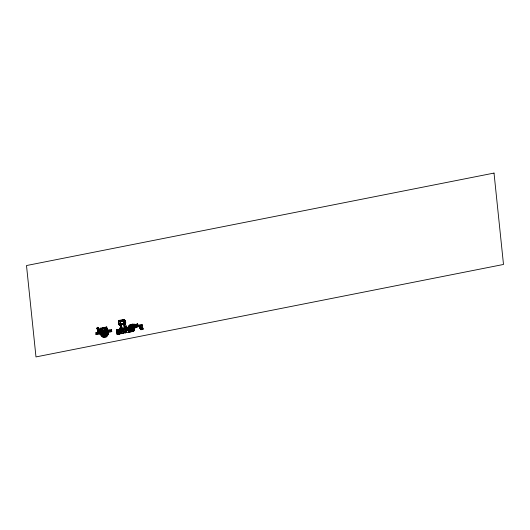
<?xml version="1.0" encoding="UTF-8"?>
<svg xmlns="http://www.w3.org/2000/svg" width="530" height="530" viewBox="0 0 530 530"><rect width="100%" height="100%" fill="white"/><g stroke="black" fill="none" stroke-linecap="round" stroke-linejoin="round"><path stroke-width="0.79" d="M100.919 333.88L96.109 334.635L95.99 334.066L100.687 333.138L100.892 333.92L100.475 332.582L99.196 331.959L98.03 332.25L98.189 332.794M103.045 335.311L102.343 335.41A3.491 1.126 -11.8 0 1 101.753 335.291M100.448 332.376L101.468 331.72L101.502 332.476M120.045 321.617L123.801 320.948L124.802 328.461M120.038 321.544L120.701 324.559L124.066 323.962L124.192 323.419M105.331 333.019L105.218 332.953M141.278 329.223L141.543 329.706L141.941 329.223L141.676 329.653M104.688 332.913L104.662 333.218M138.019 325.764L136.482 326.069L135.793 327.268L136.753 327.169A2.471 2.339 -5.9 0 0 138.105 326.149L137.522 323.81L136.82 324.135L136.594 325.857L138.019 325.764L136.82 324.135M104.807 333.218L104.682 333.37M119.667 330.223L120.018 329.627L118.879 329.905M135.852 325.619L135.435 324.804M100.508 332.913L101.541 332.37L104.152 332.893L107.06 331.276L107.789 332.542M105.523 332.886L105.795 332.973M121.502 329.547L120.8 325.738M136.76 325.493L137.349 323.909L137.919 326.129L134.594 327.653M137.005 324.141L136.833 326.977M138.184 325.97L137.522 323.81M119.74 330.216L119.866 329.62M121.357 324.4L123.96 323.638L123.543 324.141L124.153 323.565L123.848 321.783M133.076 328.07L133.845 328.13L133.076 328.07L133.673 331.104L134.037 328.03L132.632 328.308L132.798 329.474L129.194 330.183L131.228 329.633M133.785 329.826L134.13 328.454L134.183 328.984M102.959 328.077L103.131 327.984M103.582 328.043L102.741 328.395M103.582 328.176L102.707 328.037M104.529 331.144C104.41 329.998 103.873 331.581 104.112 331.065M119.243 330.024C119.078 331.21 119.82 328.6 118.939 329.839M118.925 329.74L119.363 330.428L119.601 329.534M121.628 328.686L121.244 326.48M129.684 327.109L129.181 325.692A2.524 0.815 -11.8 0 0 130.824 326.149A2.524 0.815 -11.8 0 0 133.507 325.44L133.567 325.519M134.309 324.698A2.67 0.861 -11.8 0 0 133.911 324.334L132.924 324.208A2.67 0.861 -11.8 0 0 129.148 325.493L129.28 325.486A2.524 0.815 -11.8 0 1 131.612 324.4A2.524 0.815 -11.8 0 1 134.064 324.532M129.293 326.752L129.28 325.486M132.745 331.011L131.553 331.323M140.503 327.043C136.17 328.567 144.352 327.851 142.119 326.566L142.325 328.004L139.41 328.037M138.078 325.102L138.138 326.082M137.614 324.718L136.594 325.857L136.873 324.678M105.596 332.913L105.569 333.204M135.037 325.4L135.163 326.043L135.634 325.586L135.037 325.4L135.64 325.645M101.468 333.105L100.594 333.337L102.456 333.701L103.178 337.232C110.889 337.994 103.045 333.416 107.616 331.753M132.295 328.275L133.315 327.712M141.603 329.64L141.735 329.388M133.673 331.104L134.739 328.56L133.911 328.54L134.037 328.03M131.652 331.561L130.764 331.86L130.97 331.435L133.679 331.19L134.739 328.56L133.295 329.315M105.351 335.252L105.258 334.834C108.246 334.417 102.124 334.39 103.151 335.834M125.524 323.426A3.677 3.478 -5.9 0 0 123.974 319.471L119.071 320.425L118.713 321.77A3.491 3.299 -5.9 0 0 120.184 325.526L121.105 325.897L120.873 324.711L122.92 324.088M134.117 328.772C129.876 335.477 136.985 326.904 132.705 329.05M123.497 329.05L122.35 329.594L122.748 331.482L123.702 331.29L123.205 328.554L122.708 328.646L122.814 329.501M123.662 329.13L123.987 329.064M103.31 333.608L103.456 333.39M134.289 328.68L136.17 325.533L136.031 324.857L134.845 324.201L132.745 324.771L133.593 328.361M118.72 322.26A3.306 3.127 -5.9 0 1 118.886 321.458L118.945 321.339M124.159 323.254L124.199 323.168A2.299 2.173 -5.9 0 0 124.318 322.611M134.309 328.865L136.17 325.533M136.482 326.069L135.461 327.54M124.225 323.737L123.563 321.048L119.926 321.63L121.622 328.62M135.435 325.758L135.084 325.672L135.422 325.612M105.43 332.939L105.556 332.84M124.629 328.858L124.808 328.792M129.413 329.872L129.207 330.296L131.798 329.64M129.85 331.919L128.962 332.217L129.168 331.787L130.764 331.86M128.962 332.217L129.168 331.787M135.362 327.414L136.382 326.222L135.68 327.335M102.899 334.768L106.391 334.198L105.079 334.463M119.071 320.425L118.912 320.61A3.677 3.478 -5.9 0 0 120.058 325.394M125.12 324.254A3.677 3.478 -5.9 0 1 124.51 324.956L124.543 325.301A3.677 3.478 -5.9 0 0 124.007 319.809L118.945 320.948A3.677 3.478 -5.9 0 0 120.091 325.738L120.913 326.082L120.88 325.745M103.178 337.232L106.775 336.451L106.06 332.986L103.933 333.33M136.561 325.692L137.403 324.757M119.276 320.749L119.647 320.339M119.005 329.74L119.316 330.389M104.456 330.422L103.078 330.481M120.9 332.005L119.515 332.065M124.285 323.737L120.423 324.426M124.272 328.971L124.364 329.09M105.212 331.508L105.026 330.256L102.204 330.925L101.7 328.481L104.503 327.924L104.701 329.879L101.389 330.634M121.635 333.098L121.642 333.589L117.15 334.516L116.68 332.038L117.667 332.025L117.534 330.78L118.303 330.627M126.392 327.109L126.842 328.739M101.786 332.449L102.641 331.74L105.212 331.237L105.311 331.873L102.741 332.376L102.641 331.74M135.077 327.176L136.084 326.387L135.296 326.54M106.775 336.451L106.066 333.112L107.623 331.946L106.066 333.112L102.469 333.827L100.607 333.463M125.855 328.6L125.762 329.262L123.324 329.388M141.331 325.698L140.642 325.943M101.316 329.865L102.409 329.11L102.449 329.521L102.323 328.911L101.78 328.964M130.559 329.607L130.638 329.574A6.585 2.12 -11.8 0 1 131.195 329.534C134.368 329.262 129.631 328.839 132.719 328.732L132.632 328.308M124.192 325.036L124.391 324.897A3.491 3.299 -5.9 0 0 124.974 324.227M101.528 332.244L104.138 332.767L106.331 331.296L106.424 331.727L106.278 330.766L106.994 330.627L107.504 331.488L107.716 331.058L107.504 331.488M102.754 328.05C101.714 328.242 104.019 329.355 102.608 328.388M103.41 327.951L102.899 328.381M119.893 329.865L120.396 329.501L119.455 329.527M129.082 325.731L129.91 326.188L131.784 326.069C133.885 329.746 130.612 324.367 127.75 327.414A2.299 0.742 -11.8 0 0 127.823 328.156L128.167 328.196A2.484 0.802 -11.8 0 1 131.612 327.52M127.763 328.269L130.42 327.421L132.248 327.586M127.823 328.156C129.472 329.375 132.182 326.01 132.341 327.765M103.138 335.795L102.747 333.986L103.052 335.132L106.172 334.516L105.901 333.363L103.542 333.92A1.623 1.537 -5.9 0 0 102.992 334.98L103.211 337.113L102.469 333.827L100.594 333.337M106.079 334.476A1.623 1.537 -5.9 0 0 105.145 333.708L103.555 334.026A1.623 1.537 -5.9 0 0 103.005 335.086L105.258 334.834M101.548 335A3.677 1.186 -11.8 0 0 102.389 336.285L102.959 336.08M125.053 330.654L125.06 330.243L126.478 330.031M124.736 331.608L125.133 331.548M125.153 331.522L125.782 330.978M126.001 331.356L126.16 332.231M124.802 332.025C125.511 331.25 126.001 333.297 125.186 332.688L124.901 331.561M100.309 331.866L100.62 331.687L100.389 332.29L100.826 332.045L100.72 331.535L100.283 331.78L98.885 330.906L99.355 333.092A2.471 2.339 -5.9 0 0 100.415 334.357L100.932 334.397M100.64 332.025L100.534 333.575L101.435 333.403C102.913 335.417 99.044 334.317 101.634 334.139L101.435 333.403M107.265 330.243L107.63 330.733L107.524 330.097M133.785 325.195L133.712 324.85L134.878 324.559L136.064 325.208L136.21 325.89L134.852 326.162L133.964 325.075L133.063 325.254M128.803 327.951C127.949 328.772 130.824 327.195 128.836 328.123M129.254 330.283L128.578 330.634M135.382 327.5L136.806 325.957L138.078 325.87M134.143 328.613L133.991 328.931L133.885 328.315M125.186 332.688L124.716 331.628M104.986 335.218L104.092 335.41M141.987 329.355L140.914 329.488L141.298 329.143M126.995 330.183L126.372 327.169L125.471 327.341L126.736 328.925L125.478 327.401L125.325 326.387L124.875 326.473L125.285 325.97L125.762 326.149M126.299 330.137L125.385 328.905L125.789 328.395M106.477 335.457L106.881 335.271M106.497 335.543L107.146 335.238A3.306 1.067 -11.8 0 0 107.882 334.046M128.856 329.117L131.559 328.461M132.719 330.959L131.672 331.124L132.116 331.078M131.698 328.507L130.585 329.017A6.585 2.12 -11.8 0 1 131.712 328.825M121.542 333.138L119.416 333.728L119.541 334.172M106.278 334.198L108.14 333.529L107.789 332.515M103.383 336.875L102.999 334.794L103.383 336.875L106.503 336.258L106.629 335.344A3.491 1.126 -11.8 0 0 107.981 333.774A3.491 1.126 -11.8 0 0 107.855 333.158M126.213 328.481L126.763 328.375L119.74 329.766L119.422 328.249L120.522 328.143L120.866 329.693M119.767 329.832L119.184 329.978L119.469 330.442M131.784 326.069L133.076 325.698L133.48 327.553L134.017 325.612L133.116 325.791L132.99 324.93L133.712 324.791L133.805 325.473L133.037 325.407M124.086 328.892L123.457 329.17L123.854 329.024M105.974 335.377L104.861 335.695A2.299 0.742 -11.8 0 1 104.271 335.788M131.996 327.096L133.295 326.719M106.868 330.925L106.841 330.587M125.411 331.502L125.451 330.309L125.921 332.244M125.53 332.774L124.994 332.873M141.775 327.156L142.226 327.076M103.005 332.138L104.403 331.753M124.093 324.075C124.411 322.916 119.647 323.817 120.847 324.599M100.76 331.86L100.885 332.502M103.065 328.328L103.979 327.971L103.019 327.944M102.429 330.886L102.767 330.694L102.157 330.481M104.092 330.992L104.701 331.045M118.872 332.462C119.859 332.118 117.249 331.985 118.322 330.528L118.329 330.912C118.581 329.793 116.123 331.104 117.567 330.806M104.523 333.33L104.364 333.277M140.629 328.494L142.828 328.03L142.954 328.54L140.755 329.004L140.629 328.494L140.9 329.706L143.1 329.236L142.828 328.03M102.86 333.695A5.678 5.373 -5.9 0 0 102.807 333.357L102.86 333.734A5.678 5.373 -5.9 0 0 102.813 333.397L102.866 333.271M103.37 333.171L103.125 333.377M123.702 331.29L123.245 329.143L123.775 329.103M122.264 329.296L122.682 329.448M123.603 329.243L123.245 329.143M122.284 329.402L122.589 329.276M119.502 329.938L119.952 329.845L119.727 329.561M119.098 320.981L124.04 320.007L124.603 320.445A3.491 3.299 -5.9 0 1 124.411 325.115L123.974 324.095M120.986 321.167L122.556 320.855M97.931 332.105C98.527 337.292 95.639 321.471 98.567 329.627L98.421 328.898M97.924 327.805L98.196 328.242M97.043 328.11L98.176 327.938L98.275 328.342M97.083 328.275L98.156 327.944L98.196 328.322M97.089 328.421L98.169 328.202L98.295 328.898M97.334 328.686L98.236 328.507M97.162 328.872L98.242 328.66L98.487 329.945M100.514 331.045L100.011 328.302L106.762 326.97L108.14 333.529M97.189 328.991L97.288 328.156M97.262 329.441L98.341 329.229M100.084 328.984L101.7 328.481M104.516 328.057L105.887 327.785L106.305 329.898M121.449 329.05L120.648 324.817L124.159 324.121L124.981 327.653M97.474 330.342L97.361 328.925M106.272 327.063L106.378 327.918L104.569 328.308M100.826 334.337L100.236 330.455L101.223 330.442L101.097 329.196L101.879 329.329L101.767 328.865L100.64 329.084L101.124 329.223L101.468 330.852M100.74 331.217L99.123 329.693L98.766 329.759L98.885 330.906M97.381 330.091L98.461 329.879L98.732 331.23L97.653 331.442M102.356 329.236L101.124 329.223M105.987 328.494L104.562 328.514L105.934 328.242L106.066 329.481L106.987 329.123L107.464 331.601L107.418 331.184M98.911 330.058L98.978 330.819M101.442 329.66L101.919 329.567L102.29 331.773M97.513 330.773L98.593 330.561M98.931 331.098L100.256 332.502L99.229 332.019L99.62 333.377L100.64 334.278M100.283 330.872L106.113 329.786L106.517 331.787M102.489 330.945L104.794 330.303L105.218 331.19L102.654 331.893M125.491 326.208C127.134 325.798 125.53 327.593 125.491 326.208L126.438 326.016L127.107 329.607L128.783 329.276L127.551 329.143L128.903 328.501L127.034 328.865L127.107 329.607M97.931 331.813L98.832 331.634L98.978 332.35L97.898 332.562M97.765 331.952L98.063 332.423M97.785 332.052L99.176 331.826L100.256 332.502L100.097 331.753M132.818 325.506L133.944 325.287L132.99 324.93M121.204 327.593L124.716 326.897L124.159 324.121M98.865 330.157L98.335 327.904L99.262 332.661L96.016 333.297L95.903 332.721L98.249 332.257M98.978 332.177L101.257 332.668M107.431 330.177C110.75 329.011 115.394 330.11 106.967 331.131M125.478 327.401L125.391 326.977L126.518 326.758L126.438 326.016M135.289 325.142L137.919 324.857L136.501 325.148M102.707 332.045L103.986 331.787M136.548 325.38L136.329 325.844M98.03 333.078L99.117 332.866L99.011 332.396M105.298 331.734C107.02 330.826 102.316 333.231 102.661 331.7M107.968 332.495L107.643 330.21L107.418 330.647M99.355 333.092L99.084 332.694M100.541 332.992L100.667 332.515M116.945 332.502L116.454 329.885L125.027 328.467L125.106 328.832L120.953 329.64L121.145 331.462L118.442 331.992L118.356 331.151L117.819 331.025M106.941 331.899C113.195 329.74 113.625 332.131 107.06 332.476M135.441 326.314L135.806 326.321M107.623 331.946L106.868 332.065M135.269 326.427L136.13 326.261M101.416 333.284L100.528 333.562L101.396 333.112M107.762 332.019C106.093 331.502 106.994 334.384 108.027 333.297M106.881 332.303L107.742 331.86M117.103 330.892L117.031 330.415L120.953 329.64M107.775 332.555L106.941 332.568M103.562 333.112L104.847 332.86M116.527 330.568L117.017 330.468L116.945 329.786M101.495 333.642L100.581 333.681M121.006 329.892L122.384 329.62M100.76 334.085L100.885 333.708M101.442 333.94L101.674 334.503M107.828 332.688L108.014 333.251M118.223 330.548L118.76 330.495L118.581 331.946M129.307 330.534L128.916 328.613A1.61 1.524 -5.9 0 0 130.466 329.64L130.453 329.521A1.61 1.524 -5.9 0 0 131.466 327.99L133.335 327.619L132.745 324.771M107.815 332.913L107.987 332.939A3.677 1.186 -11.8 0 1 106.563 334.596L106.391 334.198M100.746 334.43L101.634 334.178M117.587 331.038L118.892 331.111M122.43 330.077C118.992 330.945 123.728 328.633 122.503 331.065L123.43 330.707L123.901 333.185L122.953 333.37L122.549 331.369L116.719 332.456M107.113 333.397L108.001 333.112L107.12 333.43M125.981 331.382L126.027 331.787L125.484 329.726L126.889 329.448L127.054 330.607L128.644 330.296A1.61 1.524 -5.9 0 0 130.195 331.316A1.61 1.524 -5.9 0 0 131.208 329.793L131.009 329.945M125.67 329.746C127.544 329.759 124.928 329.527 125.762 330.435L126.968 330.183L127.054 330.607M105.761 333.82L105.788 334.059M128.803 329.355A2.484 0.802 -11.8 0 0 131.725 328.646L132.858 328.474M100.508 333.456L100.892 334.96L102.886 334.569M133.851 328.395L133.169 328.746L133.898 328.6L133.805 327.931M126.981 329.872L128.373 329.594L128.724 331.363M125.12 330.667L125.299 330.336M125.584 330.581L126.08 330.481L126.292 331.734L126.027 330.521M134.13 328.918L134.759 328.792M129.426 329.991L130.108 330.124M122.933 330.806L123.013 331.389L122.549 331.369M118.925 332.529L121.231 331.886L121.661 332.774L121.463 331.84L121.787 333.489L122.953 333.37M128.677 330.442L129.115 330.395L128.545 330.462M106.497 334.993L103.131 335.649M118.641 332.509L121.483 332.025M125.901 331.104L125.504 331.449M129.519 330.415L131.864 330.031M125.875 330.978L125.623 331.217L126.1 330.799M103.31 335.768L106.424 335.04L104.841 335.609A2.299 0.742 -11.8 0 1 103.224 335.709M126.697 331.204L125.319 331.522L125.06 330.243M128.585 330.846L129.108 330.746M103.264 336.053L102.469 336.027A3.491 1.126 -11.8 0 1 101.382 335.139M126.007 331.641L125.584 331.727L125.802 332.707L128.949 332.098M125.61 331.853L126.736 331.588L126.544 330.654L125.643 330.833L126.021 331.727M126.253 332.177L126.875 332.052M129.446 331.555L131.016 331.243M130.877 331.329L128.942 331.575M129.181 331.906L131.665 331.681M122.35 329.594L122.702 329.355M105.603 332.767L105.795 332.919M104.476 333.41L104.503 333.145M131.738 328.693L132.897 328.083L131.466 327.99M128.485 330.978L129.154 331.065L128.77 329.13M119.376 333.734L119.104 333.284M125.014 332.873L124.775 331.588L124.967 332.436M123.232 332.171L123.298 332.933L123.324 332.582M123.251 329.024L125.689 328.898M101.548 329.296L102.793 329.276M138.005 326.003L136.806 325.957L136.978 326.917M141.801 325.036L141.987 325.042A1.835 0.59 -11.8 0 1 142.08 325.877L141.285 326.195A1.835 0.59 -11.8 0 1 139.032 326.208L139.006 325.904A1.835 0.59 -11.8 0 1 139.807 325.38M102.668 328.355L103.032 328.858M137.919 326.129L136.806 325.957L137.118 326.844M137.051 324.605L137.429 324.698M105.477 333.165L105.483 332.86M137.826 326.248L136.806 325.957L137.25 326.765M106.749 331.522L106.364 331.204M137.727 326.367L136.806 325.957L137.383 326.679M123.861 319.842L123.351 319.61M106.841 331.972L107.04 331.681L106.861 332.197M120.701 324.559L120.575 324.115M119.018 329.912L119.323 330.362L119.104 329.766M100.329 332.794L99.156 332.138M119.263 334.172L118.905 332.343M129.863 332.038L129.525 331.72M137.621 326.48L136.806 325.957L137.502 326.579M141.073 329.388L141.503 329.673M124.02 319.795L124.583 320.233M102.515 333.761L103.171 337.159L102.654 334.43M119.038 329.998L119.409 330.435M102.601 328.415L102.966 328.852M126.425 331.283L125.484 329.726M97.043 327.971L97.228 328.6M99.064 332.582L99.123 332.668M98.189 332.674L98.236 333.019L98.149 332.409M135.375 326.924L134.845 326.102L135.349 326.632M125.352 328.6L125.974 329.527M123.338 324.903L124.543 326.937M119.376 330.018L119.614 330.422M102.933 328.434L103.171 328.839M119.21 329.72L119.396 330.303M111.744 331.541L111.645 331.025M100.236 330.455L100.746 333.191M100.819 333.575L100.899 333.907M97.275 328.116L98.328 328.494M97.328 329.342L97.52 330.17M98.11 332.575L98.209 332.979M97.798 331.82L97.54 330.674M95.91 332.727L96.016 333.29M95.996 334.072L96.102 334.635M120.873 324.711L121.019 325.473L121.317 324.161M107.491 330.356L107.537 330.568M98.931 332.072L99.07 332.721M97.533 329.408L97.639 329.839M142.974 328.726L143.1 329.236M140.775 329.19L140.9 329.706M119.654 329.965L119.753 330.382M103.218 328.381L103.317 328.799L103.343 328.335M106.026 333.065L106.318 334.298M107.073 333.012L107.06 332.35M98.6 329.441L98.686 330.203M98.421 329.468L98.262 328.746M120.959 325.235L121.622 328.474M98.865 331.84L98.6 330.534M97.533 329.156L97.765 330.455L97.659 329.733M97.341 329.11L97.586 330.488M97.818 331.29L97.951 331.939M121.33 324.307L121.615 328.487M142.212 327.494L142.325 328.004M141.821 327.653L141.927 328.163M139.297 327.52L139.423 328.183M134.408 324.287L134.501 324.711M133.891 324.751L134.024 325.672L133.964 325.075M132.924 324.208L133.653 328.096M132.454 325.91L132.672 326.93M131.891 326.778L132.109 328.01M131.645 326.646L131.904 328.236M131.274 326.566L131.453 327.414M131.38 327.606L131.811 329.773L131.361 330.051M130.797 326.54L130.97 327.388M131.327 329.011L131.685 330.773M130.93 327.818L131.102 328.673M130.241 326.573L130.42 327.421M130.393 327.997L130.572 328.852M129.658 326.659L129.837 327.514M129.221 325.692L129.479 326.705M129.81 328.143L129.989 328.991M129.148 325.493L129.406 326.957M129.082 326.805L129.254 327.653M129.227 328.229L129.406 329.084M128.545 326.983L128.724 327.831M128.777 328.779L129.154 330.568M128.088 327.195L128.267 328.043M124.848 326.175L125.385 328.905M125.895 331.164L125.716 330.223L126.484 330.289L126.392 329.607M126.001 332.257L125.835 331.482M125.59 331.661L125.875 332.707M124.364 325.837L124.749 327.931M125.113 330.223L125.603 332.741M125.199 331.502L125.319 332.469L125.166 331.806M123.013 331.389L123.43 330.707M120.648 324.817L120.913 326.082M118.144 330.064L118.727 333.357M117.534 330.78L117.905 332.436M117.686 332.33L118.097 334.331M116.454 329.885L116.772 331.416M116.68 332.038L117.15 334.516M107.696 332.277L107.809 332.82M106.378 327.918L106.762 326.97M106.908 332.237L107.106 333.344L107.06 332.853M105.748 331.641L105.874 332.237M105.967 332.542L106.782 336.517M106.417 335.417L106.503 334.735A3.491 1.126 -11.8 0 0 107.676 334.066M105.702 332.416L106.503 336.258M105.947 334.404L106.093 335.106L103.893 335.57L103.747 334.874M105.49 332.734L105.271 331.535M102.422 329.249L102.542 329.952M103.814 335.669L103.695 335.139L103.052 335.132L103.164 335.868A1.623 1.537 -5.9 0 0 106.245 335.258L106.225 334.993M102.323 328.911L102.595 330.508M102.469 330.76L102.701 331.959M101.25 330.746L101.654 332.747M100.508 328.209L100.667 329.309M100.011 328.302L100.336 329.832M100.72 332.436L100.746 332.529M133.805 325.473L133.759 325.062M107.53 330.508L107.663 331.177M97.785 330.959L97.825 331.363M97.573 330.084L97.699 330.727M97.613 330.395L97.745 331.071M102.648 334.437L103.171 337.159M119.343 329.673L119.455 330.276M97.454 329.468L97.653 330.309M97.653 330.819L97.792 331.628M123.55 329.044L123.271 329.276L123.205 328.554M107.61 330.952L107.974 331.932L107.451 329.097L107.285 330.104M98.116 332.138L98.196 332.595M97.599 329.998L97.493 329.355M117.031 330.415L117.097 330.806M100.587 328.832L100.66 329.223M124.716 326.897L124.961 328.355M111.664 330.183L111.552 329.627M107.616 331.72L107.557 331.369M121.416 327.553L121.648 329.084M118.468 331.641L118.428 331.422M107.086 328.501L107.219 329.402M103.145 333.469L103.476 333.608L103.443 333.158M120.549 328.183L119.422 328.249M136.031 324.857L136.064 325.208M134.845 324.201L134.878 324.559M133.938 329.362L134.011 330.104M133.335 327.619L133.414 328.361M133.606 330.481L133.679 331.19M132.719 328.732L132.798 329.474M131.195 329.673A1.61 1.524 -5.9 0 1 130.181 331.204L130.195 331.316M128.644 330.296L127.213 330.203L128.373 329.594M125.325 326.387L125.391 326.977M123.954 319.457L123.987 319.802M123.57 320.789L123.689 321.173M123.854 332.767L123.901 333.185M120.814 324.261L120.88 324.771M120.078 321.412L120.118 321.75M118.468 331.455L117.7 331.601M117.17 331.946L117.249 332.529M107.636 332.072L107.338 330.263M107.252 329.567L107.497 329.799L106.113 329.786M106.987 329.123L106.576 329.806L106.497 329.223M106.994 330.627L107.06 331.276M106.722 336.418L106.768 335.57A3.677 1.186 -11.8 0 0 107.782 333.714M106.159 334.622L106.073 334.37A1.623 1.537 -5.9 0 0 105.139 333.602L104.913 333.668M105.198 333.277L105.178 332.913L105.159 333.284M102.462 329.746L102.144 330.369M102.721 333.966L102.774 334.516M102.88 334.894L102.919 335.318L102.191 335.311A3.677 1.186 -11.8 0 1 100.978 334.702M101.879 328.945L101.919 329.302M101.468 331.72L101.541 332.37M100.733 330.362L100.806 330.945M100.826 334.205L100.892 334.96M99.123 329.693L99.295 331.091M121.357 328.043L121.43 329.183M119.78 329.918L119.813 330.356M130.453 329.521A1.61 1.524 -5.9 0 1 128.903 328.501M131.48 328.11A1.61 1.524 -5.9 0 1 130.466 329.64M130.181 331.204A1.61 1.524 -5.9 0 1 128.631 330.177M106.768 330.25A1.61 0.517 -11.8 0 1 107.04 330.395M104.602 331.402A1.835 0.59 -11.8 0 1 104.172 331.548M129.36 326.513A2.67 0.861 -11.8 0 1 132.5 325.268M131.241 326.003A1.285 0.417 -11.8 0 1 132.772 325.764A1.285 0.417 -11.8 0 1 133.023 326.228M130.645 326.195A1.285 0.417 -11.8 0 1 132.467 325.579A1.285 0.417 -11.8 0 1 132.791 326.182M133.182 326.526A2.524 0.815 -11.8 0 1 131.957 326.877M129.499 326.745A2.524 0.815 -11.8 0 1 129.393 326.553M129.459 326.328A2.524 0.815 -11.8 0 1 133.567 325.142M132.381 327.944A2.484 0.802 -11.8 0 1 132.096 328.408M132.016 327.606A2.484 0.802 -11.8 0 1 132.275 327.752M132.169 326.917A2.484 0.802 -11.8 0 1 130.744 327.957A2.484 0.802 -11.8 0 1 128.075 328.308L127.67 328.216A2.484 0.802 -11.8 0 1 127.584 327.421L127.955 327.176A2.484 0.802 -11.8 0 1 132.063 326.732M127.584 328.925A2.484 0.802 -11.8 0 1 127.478 328.732M106.232 335.152A1.623 1.537 -5.9 0 1 103.151 335.762M101.362 335.099A3.491 1.126 -11.8 0 1 101.19 334.834M102.562 336.146A3.306 1.067 -11.8 0 1 101.674 335.834M107.862 333.96A3.306 1.067 -11.8 0 1 107.921 334.51M107.623 334.827A3.306 1.067 -11.8 0 1 107.133 335.152M102.548 336.06A3.306 1.067 -11.8 0 1 101.654 335.748M124.265 327.699A1.623 0.523 -11.8 0 1 124.702 327.851M125.424 321.736A3.491 3.299 -5.9 0 1 125.352 323.446M118.939 324.075A3.491 3.299 -5.9 0 1 118.621 323.267M118.541 322.412A3.491 3.299 -5.9 0 1 119.071 320.769M121.874 324.658A2.299 2.173 -5.9 0 1 119.972 323.472M121.582 320.365A2.299 2.173 -5.9 0 1 122.185 320.319M124.086 321.511A2.299 2.173 -5.9 0 1 124.278 322.041M118.773 323.075A3.306 3.127 -5.9 0 0 119.051 323.843A3.306 3.127 -5.9 0 1 118.78 323.101M124.981 321.021A3.306 3.127 -5.9 0 1 125.259 321.79A3.306 3.127 -5.9 0 0 124.987 321.048M118.72 322.286A3.306 3.127 -5.9 0 1 118.892 321.485M140.742 328.686L141.994 328.474L140.742 328.686M117.342 333.847L117.693 333.96L117.368 333.807M100.972 332.919L101.323 333.032L100.972 332.919M119.873 328.275L119.919 328.236M120.211 332.396L121.125 332.356L120.211 332.396M135.077 325.453L135.104 325.413M102.032 330.058L102.085 330.435L101.952 329.514L102.032 330.058M108.107 333.357L106.245 334.026L108.107 333.357M494.02 173.078L26.5 265.543L35.98 356.922L503.5 264.457L494.02 173.078M102.012 329.753L101.263 330.024L102.012 329.753M101.647 334.351L100.773 334.682L101.647 334.351M139.807 325.89A1.835 0.59 -11.8 0 0 142.451 324.844A1.835 0.59 -11.8 0 0 139.701 324.87A1.835 0.59 -11.8 0 0 139.807 325.89"/></g></svg>
